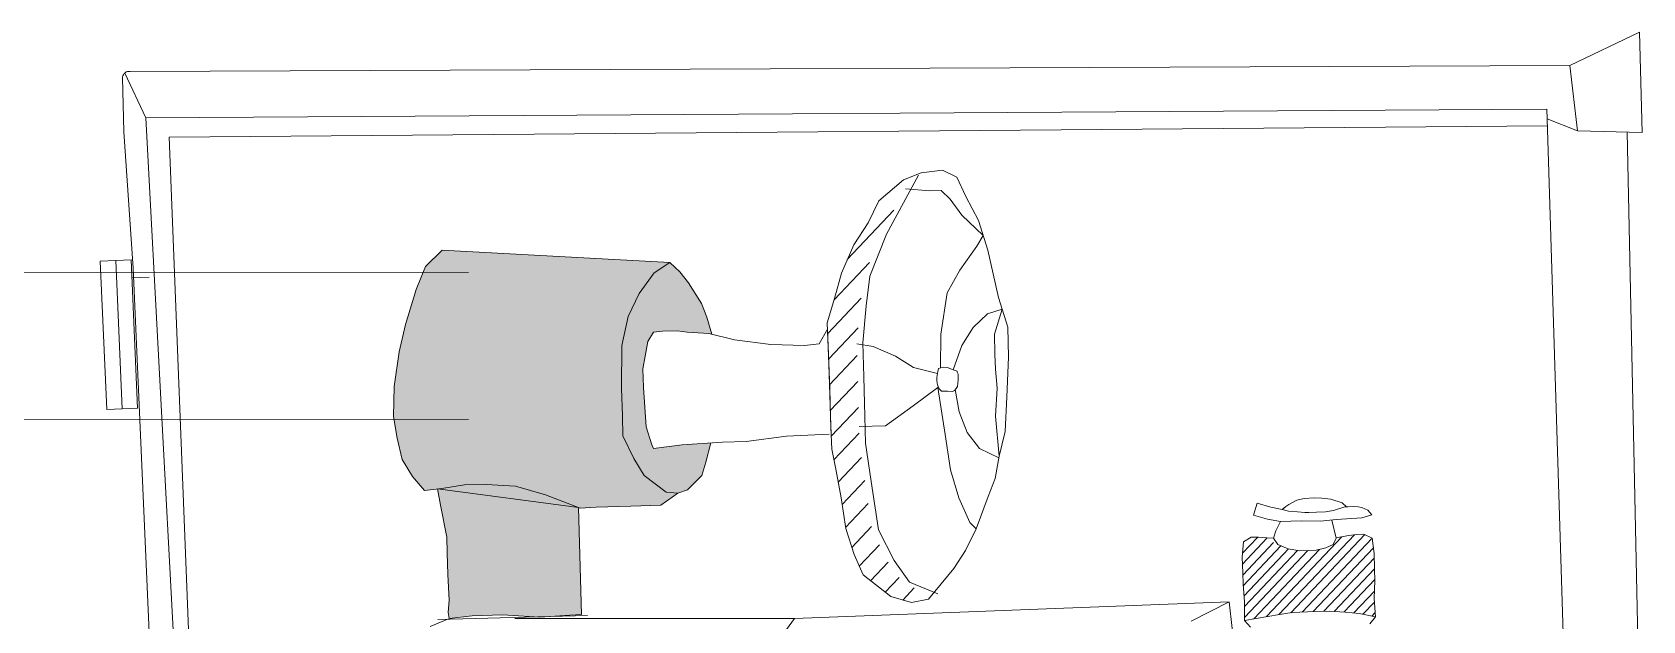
# Model space of a CAD drawing. Header units: inches. Extents: x -98933 to 1585249, y -3352739 to 192771.
# Drawn here: x 51598.7 to 51675.3, y 50215.2 to 50243.2 of the extents above; entities that cross this region are included whole.
import ezdxf

# ---------------------------------------------------------------- set-up
doc = ezdxf.new("R2010")
doc.units = ezdxf.units.IN
doc.header["$MEASUREMENT"] = 0
doc.layers.get('0').update_dxf_attribs({"lineweight": 0})
doc.layers.add('ball v', color=7, linetype='Continuous', lineweight=0, true_color=0x1e12ca)
doc.layers.add('PIPE2.5', color=6, linetype='Continuous', lineweight=25)
doc.layers.add('Smoke Detector', color=3, linetype='Continuous', lineweight=25)

# ---------------------------------------------------------------- blocks, each defined once
blk = doc.blocks.new('fg')
at = {"lineweight": 0}
h = blk.add_hatch(dxfattribs=at)
h.set_pattern_fill('ANSI31', color=256, scale=0.299745, angle=-358.3895, style=0)
h.set_pattern_definition([(46.61052, (1326.2006, 10599.0195), (-0.3117619, 0.2947102), [])])
h.paths.add_polyline_path([(1256.112, 10715.969), (1256.132, 10715.246), (1256.154, 10714.478), (1256.178, 10713.976), (1256.269, 10713.505), (1256.398, 10712.829), (1256.506, 10712.108), (1256.699, 10711.499), (1256.91, 10711.022), (1257.561, 10710.514), (1258.048, 10710.374), (1258.442, 10710.451), (1258.522, 10710.548), (1257.856, 10710.822), (1257.495, 10711.332), (1257.128, 10712.05), (1256.957, 10713.189), (1256.828, 10714.086), (1256.801, 10715.021), (1256.784, 10715.645), (1256.762, 10716.441), (1256.841, 10717.31), (1256.926, 10718.006), (1257.315, 10718.987), (1258.064, 10720.379), (1257.857, 10720.296), (1257.278, 10719.797), (1257.029, 10719.286), (1256.692, 10718.771), (1256.403, 10718.105), (1256.244, 10717.508), (1256.073, 10716.934)])
h = blk.add_hatch(color=42, dxfattribs=at)
h.paths.add_polyline_path([(1251.269, 10714.753), (1251.251, 10715.393), (1251.256, 10716.404), (1251.406, 10717.082), (1251.66, 10717.628), (1252.017, 10718.11), (1252.382, 10718.356), (1247.045, 10718.644), (1246.651, 10718.262), (1246.43, 10717.717), (1246.183, 10716.901), (1246.032, 10716.257), (1245.92, 10715.445), (1245.906, 10714.737), (1245.988, 10714.234), (1246.103, 10713.732), (1246.351, 10713.335), (1246.63, 10713.006), (1247.033, 10713.051), (1247.57, 10713.133), (1248.076, 10713.147), (1248.766, 10713.106), (1249.462, 10712.9), (1250.28, 10712.586), (1250.654, 10712.614), (1251.463, 10712.636), (1252.171, 10712.656), (1252.568, 10712.937), (1252.297, 10712.963), (1251.78, 10713.353), (1251.533, 10713.75), (1251.282, 10714.282)])
h.paths.add_polyline_path([(1249.334, 10710.027), (1250.034, 10710.081), (1250.31, 10710.089), (1250.239, 10712.602), (1249.462, 10712.9), (1248.766, 10713.106), (1248.076, 10713.147), (1247.57, 10713.133), (1247.033, 10713.051), (1246.934, 10713.04), (1247.005, 10712.662), (1247.153, 10711.907), (1247.163, 10711.54), (1247.178, 10711.035), (1247.206, 10710.427), (1247.18, 10710.139), (1247.207, 10710.002), (1247.746, 10710.063), (1248.458, 10710.083)])
blk.add_hatch(color=0, dxfattribs=at).paths.add_polyline_path([(1252.556, 10716.752), (1252.789, 10716.72), (1253.297, 10716.684), (1253.362, 10716.668), (1253.246, 10717.069), (1253.122, 10717.39), (1252.822, 10717.872), (1252.618, 10718.137), (1252.382, 10718.356), (1252.017, 10718.11), (1251.66, 10717.628), (1251.406, 10717.082), (1251.256, 10716.404), (1251.251, 10715.393), (1251.269, 10714.753), (1251.282, 10714.282), (1251.533, 10713.75), (1251.78, 10713.353), (1252.297, 10712.963), (1252.568, 10712.937), (1252.796, 10713.016), (1252.928, 10713.155), (1253.134, 10713.354), (1253.222, 10713.665), (1253.343, 10714.12), (1252.67, 10714.074), (1252, 10713.989), (1251.955, 10714.073), (1251.828, 10714.494), (1251.763, 10715.418), (1251.751, 10715.861), (1251.8, 10716.152), (1251.868, 10716.501), (1251.997, 10716.717), (1252.209, 10716.742)])
h = blk.add_hatch(dxfattribs=at)
h.set_pattern_fill('ANSI31', color=252, scale=0.124894, angle=-358.3895, style=0)
h.set_pattern_definition([(46.6105, (1280.85482, 10664.21773), (-0.1299008, 0.1227959), [])])
h.paths.add_polyline_path([(1268.213, 10710.151), (1268.538, 10710.117), (1268.921, 10710.039), (1268.896, 10710.472), (1268.909, 10710.894), (1268.902, 10711.155), (1268.891, 10711.527), (1268.844, 10711.885), (1268.655, 10711.979), (1268.481, 10711.974), (1268.296, 10711.944), (1268.004, 10711.895), (1267.91, 10711.694), (1267.536, 10711.6), (1267.151, 10711.589), (1266.876, 10711.631), (1266.505, 10711.794), (1266.531, 10711.873), (1266.185, 10711.91), (1266.012, 10711.905), (1265.828, 10711.8), (1265.801, 10711.44), (1265.812, 10711.068), (1265.819, 10710.808), (1265.856, 10710.387), (1265.855, 10709.953), (1266.671, 10710.096), (1266.972, 10710.137), (1267.328, 10710.158), (1267.835, 10710.172)])
for p, q in [((1275.114, 10723.758, 2.965), (1273.482, 10722.976, 2.965)), ((1275.18, 10721.405, 2.965), (1275.114, 10723.758, 2.965)), ((1239.73, 10722.836, 2.965), (1273.482, 10722.976, 2.965)), ((1273.482, 10722.976, 2.965), (1273.658, 10721.44, 2.965)), ((1239.552, 10722.698, 2.965), (1239.583, 10721.416, 2.965)), ((1240.096, 10721.748, 2.965), (1239.601, 10722.798, 2.965)), ((1272.943, 10721.948, 2.965), (1240.096, 10721.748, 2.965)), ((1272.95, 10721.728, 2.965), (1272.943, 10721.948, 2.965)), ((1239.797, 10718.219, 2.965), (1239.583, 10721.416, 2.965)), ((1240.926, 10706.116, 2.965), (1240.096, 10721.748, 2.965)), ((1272.954, 10721.563, 2.965), (1240.641, 10721.292, 2.965)), ((1274.166, 10682.328, 2.965), (1272.95, 10721.728, 2.965)), ((1273.658, 10721.44, 2.965), (1272.95, 10721.728, 2.965)), ((1275.18, 10721.405, 2.965), (1273.658, 10721.44, 2.965)), ((1275.666, 10681.155, 2.965), (1274.825, 10721.413, 2.965)), ((1240.641, 10721.292, 2.965), (1242.163, 10682.763, 2.965)), ((1257.278, 10719.797, 2.965), (1257.857, 10720.296, 2.965)), ((1258.207, 10720.406, 2.965), (1257.458, 10719.015, 2.965)), ((1257.857, 10720.296, 2.965), (1258.27, 10720.461, 2.965)), ((1258.27, 10720.461, 2.965), (1258.773, 10720.519, 2.965)), ((1258.773, 10720.519, 2.965), (1259.108, 10720.353, 2.965)), ((1259.108, 10720.353, 2.965), (1259.318, 10719.898, 2.965)), ((1258.473, 10720.035, 2.965), (1257.905, 10720.085, 2.965)), ((1258.74, 10720.043, 2.965), (1258.473, 10720.035, 2.965)), ((1258.953, 10719.841, 2.965), (1258.74, 10720.043, 2.965)), ((1259.318, 10719.898, 2.965), (1259.619, 10719.336, 2.965)), ((1257.029, 10719.286, 2.965), (1257.278, 10719.797, 2.965)), ((1259.23, 10719.464, 2.965), (1258.953, 10719.841, 2.965)), ((1256.692, 10718.771, 2.965), (1257.029, 10719.286, 2.965)), ((1259.728, 10718.988, 2.965), (1259.23, 10719.464, 2.965)), ((1259.619, 10719.336, 2.965), (1259.837, 10718.641, 2.965)), ((1256.403, 10718.105, 2.965), (1256.692, 10718.771, 2.965)), ((1257.458, 10719.015, 2.965), (1257.069, 10718.033, 2.965)), ((1259.577, 10718.739, 2.965), (1259.728, 10718.988, 2.965)), ((1246.651, 10718.262, 2.965), (1247.045, 10718.644, 2.965)), ((1247.045, 10718.644, 2.965), (1252.382, 10718.356, 2.965)), ((1259.177, 10718.173, 2.965), (1259.577, 10718.739, 2.965)), ((1259.837, 10718.641, 2.965), (1260.087, 10717.529, 2.965)), ((1239.797, 10718.219, 2.965), (1241.41, 10681.623, 2.965)), ((1246.43, 10717.717, 2.965), (1246.651, 10718.262, 2.965)), ((1252.017, 10718.11, 2.965), (1251.66, 10717.628, 2.965)), ((1252.382, 10718.356, 2.965), (1252.017, 10718.11, 2.965)), ((1252.382, 10718.356, 2.965), (1252.618, 10718.137, 2.965)), ((1252.618, 10718.137, 2.965), (1252.822, 10717.872, 2.965)), ((1256.244, 10717.508, 2.965), (1256.403, 10718.105, 2.965)), ((1257.069, 10718.033, 2.965), (1256.985, 10717.338, 2.965)), ((1258.879, 10717.645, 2.965), (1259.177, 10718.173, 2.965)), ((1246.183, 10716.901, 2.965), (1246.43, 10717.717, 2.965)), ((1251.66, 10717.628, 2.965), (1251.406, 10717.082, 2.965)), ((1252.822, 10717.872, 2.965), (1253.122, 10717.39, 2.965)), ((1258.733, 10716.67, 2.965), (1258.879, 10717.645, 2.965)), ((1253.122, 10717.39, 2.965), (1253.246, 10717.069, 2.965)), ((1256.073, 10716.934, 2.965), (1256.244, 10717.508, 2.965)), ((1256.985, 10717.338, 2.965), (1256.905, 10716.469, 2.965)), ((1259.83, 10717.152, 2.965), (1260.172, 10717.258, 2.965)), ((1260.172, 10717.258, 2.965), (1259.99, 10716.674, 2.965)), ((1260.087, 10717.529, 2.965), (1260.305, 10716.833, 2.965)), ((1246.032, 10716.257, 2.965), (1246.183, 10716.901, 2.965)), ((1251.406, 10717.082, 2.965), (1251.256, 10716.404, 2.965)), ((1253.246, 10717.069, 2.965), (1253.362, 10716.668, 2.965)), ((1256.073, 10716.934, 2.965), (1256.112, 10715.969, 2.965)), ((1259.492, 10716.83, 2.965), (1259.83, 10717.152, 2.965)), ((1251.868, 10716.501, 2.965), (1251.8, 10716.152, 2.965)), ((1251.997, 10716.717, 2.965), (1251.868, 10716.501, 2.965)), ((1252.209, 10716.742, 2.965), (1251.997, 10716.717, 2.965)), ((1252.556, 10716.752, 2.965), (1252.209, 10716.742, 2.965)), ((1252.789, 10716.72, 2.965), (1252.556, 10716.752, 2.965)), ((1253.297, 10716.684, 2.965), (1252.789, 10716.72, 2.965)), ((1253.897, 10716.538, 2.965), (1253.297, 10716.684, 2.965)), ((1254.749, 10716.428, 2.965), (1253.897, 10716.538, 2.965)), ((1256.079, 10716.792, 2.965), (1255.881, 10716.445, 2.965)), ((1256.079, 10716.792, 2.965), (1256.112, 10715.988, 2.965)), ((1258.726, 10715.875, 2.965), (1258.733, 10716.67, 2.965)), ((1259.226, 10716.407, 2.965), (1259.492, 10716.83, 2.965)), ((1259.99, 10716.674, 2.965), (1260.003, 10716.2, 2.965)), ((1260.305, 10716.833, 2.965), (1260.324, 10716.131, 2.965)), ((1245.92, 10715.445, 2.965), (1246.032, 10716.257, 2.965)), ((1251.256, 10716.404, 2.965), (1251.251, 10715.393, 2.965)), ((1251.8, 10716.152, 2.965), (1251.751, 10715.861, 2.965)), ((1255.539, 10716.405, 2.965), (1254.749, 10716.428, 2.965)), ((1255.881, 10716.445, 2.965), (1255.539, 10716.405, 2.965)), ((1257.145, 10716.383, 2.965), (1256.762, 10716.441, 2.965)), ((1256.905, 10716.469, 2.965), (1256.928, 10715.672, 2.965)), ((1257.672, 10716.155, 2.965), (1257.145, 10716.383, 2.965)), ((1258.096, 10715.89, 2.965), (1257.672, 10716.155, 2.965)), ((1259.022, 10715.835, 2.965), (1259.226, 10716.407, 2.965)), ((1260.003, 10716.2, 2.965), (1260.013, 10715.846, 2.965)), ((1260.324, 10716.131, 2.965), (1260.285, 10715.198, 2.965)), ((1251.751, 10715.861, 2.965), (1251.763, 10715.418, 2.965)), ((1256.112, 10715.988, 2.965), (1256.128, 10715.386, 2.965)), ((1256.112, 10715.969, 2.965), (1256.132, 10715.246, 2.965)), ((1258.656, 10715.751, 2.965), (1258.096, 10715.89, 2.965)), ((1258.664, 10715.797, 2.965), (1258.64, 10715.658, 2.965)), ((1258.681, 10715.862, 2.965), (1258.664, 10715.797, 2.965)), ((1258.791, 10715.893, 2.965), (1258.681, 10715.862, 2.965)), ((1258.893, 10715.887, 2.965), (1258.791, 10715.893, 2.965)), ((1259.022, 10715.835, 2.965), (1258.893, 10715.887, 2.965)), ((1259.117, 10715.8, 2.965), (1259.022, 10715.835, 2.965)), ((1259.117, 10715.8, 2.965), (1259.117, 10715.8, 2.965)), ((1259.118, 10715.782, 2.965), (1259.117, 10715.8, 2.965)), ((1259.138, 10715.736, 2.965), (1259.118, 10715.782, 2.965)), ((1259.139, 10715.672, 2.965), (1259.138, 10715.736, 2.965)), ((1260.013, 10715.846, 2.965), (1260.055, 10715.403, 2.965)), ((1245.906, 10714.737, 2.965), (1245.92, 10715.445, 2.965)), ((1251.251, 10715.393, 2.965), (1251.269, 10714.753, 2.965)), ((1251.763, 10715.418, 2.965), (1251.828, 10714.494, 2.965)), ((1256.128, 10715.386, 2.965), (1256.146, 10714.746, 2.965)), ((1256.928, 10715.672, 2.965), (1256.945, 10715.049, 2.965)), ((1258.664, 10715.42, 2.965), (1258.086, 10714.988, 2.965)), ((1258.64, 10715.658, 2.965), (1258.642, 10715.575, 2.965)), ((1258.642, 10715.575, 2.965), (1258.654, 10715.482, 2.965)), ((1258.654, 10715.482, 2.965), (1258.694, 10715.391, 2.965)), ((1258.669, 10715.448, 2.965), (1258.664, 10715.42, 2.965)), ((1258.664, 10715.42, 2.965), (1258.834, 10714.316, 2.965)), ((1258.694, 10715.391, 2.965), (1258.751, 10715.337, 2.965)), ((1259.056, 10715.346, 2.965), (1259.092, 10715.393, 2.965)), ((1259.073, 10715.369, 2.965), (1259.166, 10714.845, 2.965)), ((1259.092, 10715.393, 2.965), (1259.127, 10715.44, 2.965)), ((1259.127, 10715.44, 2.965), (1259.141, 10715.598, 2.965)), ((1259.141, 10715.598, 2.965), (1259.139, 10715.672, 2.965)), ((1260.055, 10715.403, 2.965), (1260.014, 10714.75, 2.965)), ((1256.132, 10715.246, 2.965), (1256.154, 10714.478, 2.965)), ((1256.945, 10715.049, 2.965), (1256.971, 10714.114, 2.965)), ((1258.086, 10714.988, 2.965), (1257.44, 10714.519, 2.965)), ((1258.751, 10715.337, 2.965), (1258.89, 10715.332, 2.965)), ((1258.89, 10715.332, 2.965), (1259.01, 10715.326, 2.965)), ((1259.01, 10715.326, 2.965), (1259.056, 10715.346, 2.965)), ((1260.285, 10715.198, 2.965), (1260.242, 10714.385, 2.965)), ((1245.988, 10714.234, 2.965), (1245.906, 10714.737, 2.965)), ((1251.269, 10714.753, 2.965), (1251.282, 10714.282, 2.965)), ((1256.146, 10714.746, 2.965), (1256.166, 10714.327, 2.965)), ((1259.166, 10714.845, 2.965), (1259.353, 10714.365, 2.965)), ((1260.014, 10714.75, 2.965), (1260.104, 10713.81, 2.965)), ((1246.103, 10713.732, 2.965), (1245.988, 10714.234, 2.965)), ((1251.282, 10714.282, 2.965), (1251.533, 10713.75, 2.965)), ((1251.828, 10714.494, 2.965), (1251.955, 10714.073, 2.965)), ((1256.12, 10714.325, 2.965), (1255.117, 10714.278, 2.965)), ((1256.154, 10714.478, 2.965), (1256.178, 10713.976, 2.965)), ((1257.44, 10714.519, 2.965), (1256.816, 10714.502, 2.965)), ((1258.834, 10714.316, 2.965), (1258.961, 10713.488, 2.965)), ((1259.353, 10714.365, 2.965), (1259.641, 10713.992, 2.965)), ((1260.242, 10714.385, 2.965), (1260.104, 10713.81, 2.965)), ((1251.955, 10714.073, 2.965), (1252, 10713.989, 2.965)), ((1252.67, 10714.074, 2.965), (1252, 10713.989, 2.965)), ((1253.615, 10714.139, 2.965), (1252.67, 10714.074, 2.965)), ((1253.222, 10713.665, 2.965), (1253.343, 10714.12, 2.965)), ((1254.174, 10714.155, 2.965), (1253.615, 10714.139, 2.965)), ((1256.269, 10713.505, 2.965), (1256.178, 10713.976, 2.965)), ((1256.971, 10714.114, 2.965), (1257.101, 10713.216, 2.965)), ((1259.641, 10713.992, 2.965), (1260.097, 10713.768, 2.965)), ((1246.351, 10713.335, 2.965), (1246.103, 10713.732, 2.965)), ((1251.533, 10713.75, 2.965), (1251.78, 10713.353, 2.965)), ((1253.134, 10713.354, 2.965), (1253.222, 10713.665, 2.965)), ((1256.398, 10712.829, 2.965), (1256.269, 10713.505, 2.965)), ((1258.961, 10713.488, 2.965), (1259.153, 10712.834, 2.965)), ((1260.104, 10713.81, 2.965), (1260.009, 10713.281, 2.965)), ((1246.63, 10713.006, 2.965), (1246.351, 10713.335, 2.965)), ((1247.57, 10713.133, 2.965), (1247.033, 10713.051, 2.965)), ((1248.076, 10713.147, 2.965), (1247.57, 10713.133, 2.965)), ((1248.766, 10713.106, 2.965), (1248.076, 10713.147, 2.965)), ((1249.462, 10712.9, 2.965), (1248.766, 10713.106, 2.965)), ((1251.78, 10713.353, 2.965), (1252.297, 10712.963, 2.965)), ((1252.928, 10713.155, 2.965), (1252.796, 10713.016, 2.965)), ((1253.134, 10713.354, 2.965), (1252.928, 10713.155, 2.965)), ((1253.134, 10713.354, 2.965), (1253.134, 10713.354, 2.965)), ((1257.101, 10713.216, 2.965), (1257.272, 10712.077, 2.965)), ((1260.009, 10713.281, 2.965), (1259.845, 10712.86, 2.965)), ((1247.033, 10713.051, 2.965), (1246.63, 10713.006, 2.965)), ((1246.934, 10713.04, 2.965), (1247.005, 10712.662, 2.965)), ((1250.28, 10712.586, 2.965), (1249.462, 10712.9, 2.965)), ((1252.568, 10712.937, 2.965), (1252.171, 10712.656, 2.965)), ((1252.297, 10712.963, 2.965), (1252.568, 10712.937, 2.965)), ((1252.796, 10713.016, 2.965), (1252.568, 10712.937, 2.965)), ((1256.506, 10712.108, 2.965), (1256.398, 10712.829, 2.965)), ((1259.153, 10712.834, 2.965), (1259.413, 10712.252, 2.965)), ((1259.845, 10712.86, 2.965), (1259.559, 10712.106, 2.965)), ((1266.895, 10712.677, 2.965), (1267.082, 10712.777, 2.965)), ((1267.082, 10712.777, 2.965), (1267.256, 10712.814, 2.965)), ((1267.256, 10712.814, 2.965), (1267.493, 10712.831, 2.965)), ((1267.493, 10712.831, 2.965), (1267.668, 10712.825, 2.965)), ((1267.668, 10712.825, 2.965), (1267.88, 10712.799, 2.965)), ((1267.88, 10712.799, 2.965), (1268.142, 10712.712, 2.965)), ((1268.142, 10712.712, 2.965), (1268.245, 10712.619, 2.965)), ((1247.005, 10712.662, 2.965), (1247.153, 10711.907, 2.965)), ((1250.31, 10710.089, 2.965), (1250.239, 10712.602, 2.965)), ((1250.654, 10712.614, 2.965), (1250.28, 10712.586, 2.965)), ((1251.463, 10712.636, 2.965), (1250.654, 10712.614, 2.965)), ((1252.171, 10712.656, 2.965), (1251.463, 10712.636, 2.965)), ((1266.153, 10712.703, 2.965), (1266.066, 10712.426, 2.965)), ((1266.066, 10712.426, 2.965), (1266.396, 10712.33, 2.965)), ((1266.473, 10712.612, 2.965), (1266.153, 10712.703, 2.965)), ((1266.396, 10712.33, 2.965), (1266.694, 10712.275, 2.965)), ((1266.739, 10712.556, 2.965), (1266.473, 10712.612, 2.965)), ((1266.739, 10712.556, 2.965), (1266.822, 10712.627, 2.965)), ((1266.883, 10712.518, 2.965), (1266.739, 10712.556, 2.965)), ((1266.822, 10712.627, 2.965), (1266.895, 10712.677, 2.965)), ((1267.095, 10712.503, 2.965), (1266.883, 10712.518, 2.965)), ((1267.27, 10712.486, 2.965), (1267.095, 10712.503, 2.965)), ((1267.365, 10712.489, 2.965), (1267.27, 10712.486, 2.965)), ((1267.54, 10712.494, 2.965), (1267.365, 10712.489, 2.965)), ((1267.756, 10712.505, 2.965), (1267.54, 10712.494, 2.965)), ((1267.941, 10712.537, 2.965), (1267.756, 10712.505, 2.965)), ((1268.208, 10712.618, 2.965), (1267.941, 10712.537, 2.965)), ((1268.01, 10712.322, 2.965), (1268.602, 10712.36, 2.965)), ((1268.282, 10712.62, 2.965), (1268.208, 10712.618, 2.965)), ((1268.404, 10712.624, 2.965), (1268.282, 10712.62, 2.965)), ((1268.515, 10712.616, 2.965), (1268.404, 10712.624, 2.965)), ((1268.605, 10712.603, 2.965), (1268.515, 10712.616, 2.965)), ((1268.602, 10712.36, 2.965), (1268.838, 10712.43, 2.965)), ((1268.745, 10712.544, 2.965), (1268.605, 10712.603, 2.965)), ((1268.838, 10712.43, 2.965), (1268.745, 10712.544, 2.965)), ((1256.699, 10711.499, 2.965), (1256.506, 10712.108, 2.965)), ((1257.272, 10712.077, 2.965), (1257.639, 10711.36, 2.965)), ((1259.559, 10712.106, 2.965), (1259.31, 10711.594, 2.965)), ((1259.413, 10712.252, 2.965), (1259.559, 10712.106, 2.965)), ((1266.591, 10712.057, 2.965), (1266.534, 10711.882, 2.965)), ((1266.694, 10712.275, 2.965), (1266.591, 10712.057, 2.965)), ((1266.694, 10712.275, 2.965), (1267.181, 10712.288, 2.965)), ((1267.181, 10712.288, 2.965), (1267.625, 10712.28, 2.965)), ((1267.625, 10712.28, 2.965), (1268.01, 10712.322, 2.965)), ((1267.999, 10711.886, 2.965), (1267.898, 10712.31, 2.965)), ((1268.296, 10711.944, 2.965), (1268.481, 10711.974, 2.965)), ((1268.481, 10711.974, 2.965), (1268.655, 10711.979, 2.965)), ((1268.655, 10711.979, 2.965), (1268.844, 10711.885, 2.965)), ((1247.153, 10711.907, 2.965), (1247.163, 10711.54, 2.965)), ((1259.31, 10711.594, 2.965), (1259.036, 10711.17, 2.965)), ((1265.828, 10711.8, 2.965), (1265.801, 10711.44, 2.965)), ((1266.012, 10711.905, 2.965), (1265.828, 10711.8, 2.965)), ((1266.185, 10711.91, 2.965), (1266.012, 10711.905, 2.965)), ((1266.372, 10711.89, 2.965), (1266.185, 10711.91, 2.965)), ((1266.534, 10711.882, 2.965), (1266.372, 10711.89, 2.965)), ((1266.534, 10711.882, 2.965), (1266.637, 10711.736, 2.965)), ((1266.637, 10711.736, 2.965), (1266.876, 10711.631, 2.965)), ((1266.876, 10711.631, 2.965), (1267.151, 10711.589, 2.965)), ((1267.151, 10711.589, 2.965), (1267.536, 10711.6, 2.965)), ((1267.536, 10711.6, 2.965), (1267.757, 10711.656, 2.965)), ((1267.757, 10711.656, 2.965), (1267.929, 10711.735, 2.965)), ((1267.929, 10711.735, 2.965), (1267.999, 10711.886, 2.965)), ((1267.997, 10711.894, 2.965), (1268.296, 10711.944, 2.965)), ((1268.844, 10711.885, 2.965), (1268.891, 10711.527, 2.965)), ((1247.163, 10711.54, 2.965), (1247.178, 10711.035, 2.965)), ((1256.91, 10711.022, 2.965), (1256.699, 10711.499, 2.965)), ((1257.639, 10711.36, 2.965), (1258, 10710.85, 2.965)), ((1265.801, 10711.44, 2.965), (1265.812, 10711.068, 2.965)), ((1268.891, 10711.527, 2.965), (1268.902, 10711.155, 2.965)), ((1247.178, 10711.035, 2.965), (1247.206, 10710.427, 2.965)), ((1257.561, 10710.514, 2.965), (1256.91, 10711.022, 2.965)), ((1258, 10710.85, 2.965), (1258.665, 10710.575, 2.965)), ((1265.812, 10711.068, 2.965), (1265.819, 10710.808, 2.965)), ((1268.909, 10710.894, 2.965), (1268.896, 10710.472, 2.965)), ((1268.902, 10711.155, 2.965), (1268.909, 10710.894, 2.965)), ((1258.048, 10710.374, 2.965), (1257.561, 10710.514, 2.965)), ((1258.442, 10710.451, 2.965), (1258.048, 10710.374, 2.965)), ((1258.739, 10710.81, 2.965), (1258.442, 10710.451, 2.965)), ((1265.819, 10710.808, 2.965), (1265.856, 10710.387, 2.965)), ((1268.896, 10710.472, 2.965), (1268.921, 10710.039, 2.965)), ((1250.45, 10710.072, 2.965), (1246.939, 10709.974, 2.965)), ((1247.206, 10710.427, 2.965), (1247.18, 10710.139, 2.965)), ((1247.18, 10710.139, 2.965), (1247.207, 10710.002, 2.965)), ((1247.207, 10710.002, 2.965), (1247.746, 10710.063, 2.965)), ((1247.746, 10710.063, 2.965), (1248.458, 10710.083, 2.965)), ((1248.458, 10710.083, 2.965), (1249.334, 10710.027, 2.965)), ((1249.334, 10710.027, 2.965), (1250.034, 10710.081, 2.965)), ((1250.034, 10710.081, 2.965), (1250.31, 10710.089, 2.965)), ((1265.491, 10710.388, 2.965), (1255.301, 10710.002, 2.965)), ((1264.604, 10709.936, 2.965), (1265.491, 10710.388, 2.965)), ((1265.491, 10710.388, 2.965), (1265.721, 10708.435, 2.965)), ((1265.856, 10710.387, 2.965), (1265.855, 10709.953, 2.965)), ((1265.855, 10709.953, 2.965), (1266.671, 10710.096, 2.965)), ((1266.671, 10710.096, 2.965), (1266.972, 10710.137, 2.965)), ((1266.972, 10710.137, 2.965), (1267.328, 10710.158, 2.965)), ((1267.328, 10710.158, 2.965), (1267.835, 10710.172, 2.965)), ((1267.835, 10710.172, 2.965), (1268.213, 10710.151, 2.965)), ((1268.213, 10710.151, 2.965), (1268.538, 10710.117, 2.965)), ((1268.538, 10710.117, 2.965), (1268.921, 10710.039, 2.965)), ((1247.192, 10709.988, 2.965), (1246.764, 10709.809, 2.965)), ((1255.301, 10710.002, 2.965), (1248.75, 10709.997, 2.965)), ((1255.119, 10709.739, 2.965), (1255.301, 10710.002, 2.965)), ((1265.855, 10709.953, 2.965), (1265.997, 10709.795, 2.965)), ((1268.921, 10710.039, 2.965), (1268.789, 10709.874, 2.965))]:
    blk.add_line(p, q, dxfattribs=at)
at = {"color": 1, "lineweight": 0}
for p, q in [((1255.117, 10714.278, 2.965), (1254.174, 10714.155, 2.965)), ((1259.036, 10711.17, 2.965), (1258.739, 10710.81, 2.965))]:
    blk.add_line(p, q, dxfattribs=at)
at = {"color": 7, "lineweight": 0}
blk.add_line((1250.239, 10712.602, 2.965), (1246.934, 10713.04, 2.965), dxfattribs=at)
at = {"lineweight": 0}
blk.add_ellipse((1239.704, 10722.686, 2.965), major_axis=(0.108, -0.108), ratio=1, start_param=2.183077, end_param=3.845968, dxfattribs=at)
at = {"layer": 'ball v', "color": 1, "lineweight": 0}
for p, q in [((1247.661, 10718.119, 2.965), (1226.438, 10718.133, 3.427)), ((1247.661, 10714.67, 2.965), (1226.437, 10714.678, 3.468))]:
    blk.add_line(p, q, dxfattribs=at)
at = {"layer": 'PIPE2.5', "lineweight": 0}
for p, q in [((1239.029, 10718.387, 2.965), (1239.39, 10718.403, 2.965)), ((1239.179, 10714.903, 2.965), (1239.029, 10718.387, 2.965)), ((1239.39, 10718.403, 2.965), (1239.752, 10718.419, 2.965)), ((1239.541, 10714.919, 2.965), (1239.39, 10718.403, 2.965)), ((1239.39, 10718.403, 2.965), (1239.541, 10714.919, 2.965)), ((1239.752, 10718.419, 2.965), (1239.902, 10714.934, 2.965)), ((1239.77, 10717.994, 2.965), (1240.175, 10718.011, 2.965)), ((1239.541, 10714.919, 2.965), (1239.179, 10714.903, 2.965)), ((1239.902, 10714.934, 2.965), (1239.541, 10714.919, 2.965))]:
    blk.add_line(p, q, dxfattribs=at)

msp = doc.modelspace()

# ---------------------------------------------------------------- block references
at = {"layer": 'Smoke Detector', "color": 10, "linetype": 'ByBlock', "lineweight": -2, "xscale": 2.027240146067925, "yscale": 2.027240146591794, "zscale": 2.027240146339881}
msp.add_blockref('fg', (49090.177, 28503.592, -4.829), dxfattribs=at)

doc.saveas('drawing.dxf')
